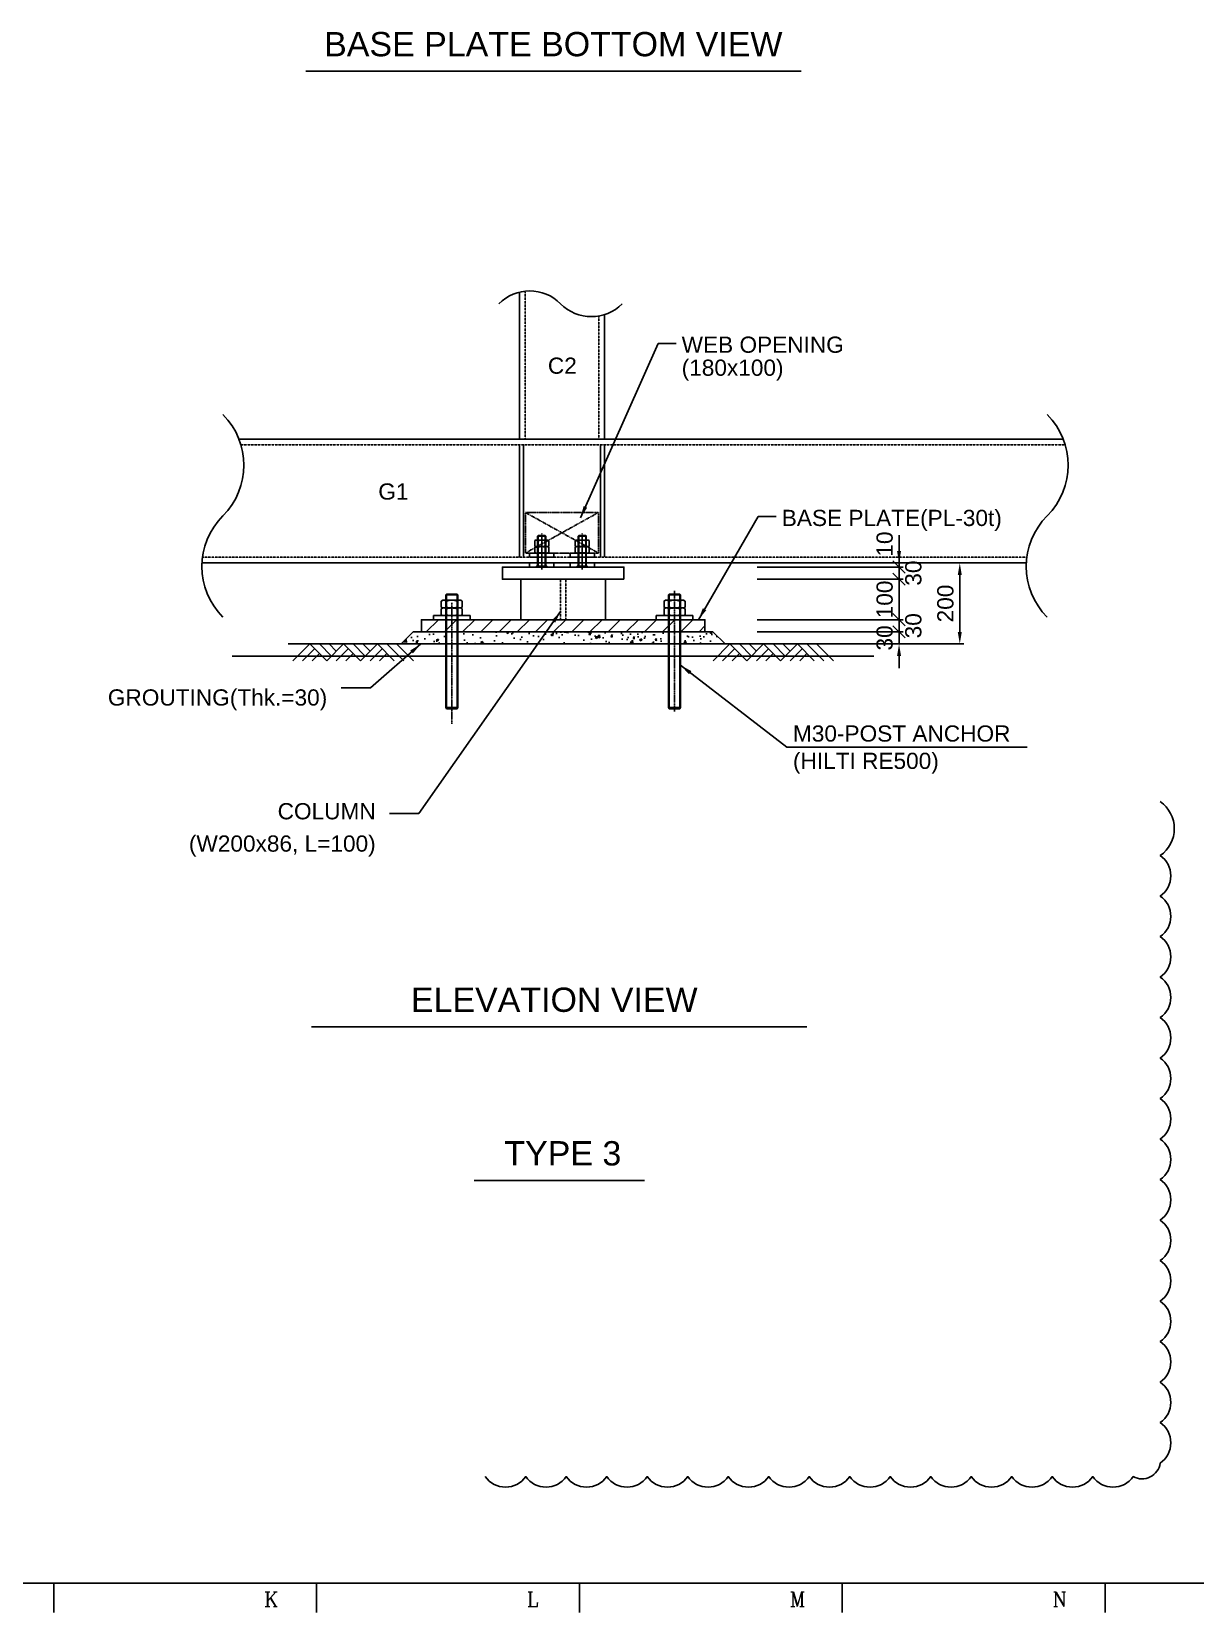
# Model space of a CAD drawing. Header units: millimetres. Extents: x 376548 to 485787, y -156716 to -17718.
# Drawn here: x 395502 to 398376, y -88937 to -85034 of the extents above; entities that cross this region are included whole.
import ezdxf
from ezdxf.enums import TextEntityAlignment as Align

# ---------------------------------------------------------------- set-up
doc = ezdxf.new("R2010")
doc.units = ezdxf.units.MM
doc.header["$LTSCALE"] = 2
doc.linetypes.add('CENTER', pattern=[2, 1.25, -0.25, 0.25, -0.25])
doc.linetypes.add('HIDDEN', pattern=[0.375, 0.25, -0.125])
doc.layers.get('Defpoints').update_dxf_attribs({"color": 250})
for name, color, linetype in [('C_CEN', 1, 'CENTER'), ('C_COLUMN-01', 2, 'Continuous'), ('C_GIRDER', 2, 'Continuous'), ('C_HAT', 253, 'Continuous'), ('C_REV', 4, 'Continuous'), ('C_TEXT_01', 2, 'Continuous'), ('CONC', 3, 'Continuous'), ('DIM', 1, 'Continuous'), ('DIM-SCALE', 7, 'Continuous'), ('PLATE', 2, 'Continuous'), ('TAN-TIT', 30, 'Continuous'), ('TITLE', 7, 'Continuous'), ('나사산', 1, 'Continuous'), ('중심선', 1, 'CENTER')]:
    doc.layers.add(name, color=color, linetype=linetype)
doc.styles.add('Arial', font='arial.ttf')
doc.styles.add('COM', font='COMPLEX', dxfattribs={"height": 5})
doc.dimstyles.new('일반도면_0010', dxfattribs={"dimtxt": 40, "dimasz": 30, "dimexe": 10, "dimexo": 50, "dimgap": 15, "dimtad": 1, "dimdec": 0, "dimzin": 0, "dimdsep": 46, "dimtxsty": 'Arial', "dimcen": -50, "dimclrd": 7, "dimclre": 7, "dimclrt": 2, "dimadec": 8, "dimazin": 0, "dimtfac": 1, "dimtdec": 0, "dimtix": 1, "dimtmove": 2, "dimatfit": 3, "dimfxl": 1, "dimtolj": 1, "dimtzin": 0, "dimarcsym": 0})

# ---------------------------------------------------------------- blocks, each defined once
blk = doc.blocks.new('BORDER')
at = {"layer": 'TAN-TIT'}
for p, q in [((497.7, 352), (23282.3, 352)), ((13476.3, 352), (13476.3, 207.8)), ((14774.1, 352), (14774.1, 207.8)), ((16072, 352), (16072, 207.8)), ((17369.9, 352), (17369.9, 207.8)), ((18667.7, 352), (18667.7, 207.8))]:
    blk.add_line(p, q, dxfattribs=at)
at = {"layer": 'TAN-TIT', "style": 'COM'}
for s, p in [('K', (14514.6, 236.6)), ('L', (15812.4, 236.6)), ('M', (17110.3, 236.6)), ('N', (18408.2, 236.6))]:
    blk.add_text(s, height=72.1, dxfattribs=at).set_placement(p)
blk = doc.blocks.new('A$C25214C55')
at = {"layer": 'DIM'}
for p, q in [((223, -125), (348, 0)), ((294, -125), (419, 0)), ((365, -125), (490, 0)), ((473, -125), (419, -71)), ((544, -125), (455, -35)), ((615, -125), (490, 0)), ((544, -54), (598, 0)), ((580, -90), (669, 0)), ((615, -125), (740, 0)), ((723, -125), (669, -71)), ((794, -125), (705, -35)), ((865, -125), (740, 0)), ((794, -54), (848, 0)), ((830, -90), (919, 0)), ((865, -125), (990, 0)), ((973, -125), (919, -71)), ((1044, -125), (955, -35)), ((1115, -125), (990, 0))]:
    blk.add_line(p, q, dxfattribs=at)
blk = doc.blocks.new('A$C5F127701')
for p, q in [((-17.3, 40.7), (-15, 42)), ((-17.3, 40.7), (-17.3, 27.3)), ((-15, 42), (15, 42)), ((-8.6, 53.4), (-10, 52)), ((10, 52), (-10, 52)), ((-10, 52), (-10, -22.2)), ((-8.7, 40.7), (-8.7, 27.3)), ((8.6, 53.4), (-8.6, 53.4)), ((10, 52), (8.6, 53.4)), ((8.7, 40.7), (8.7, 27.3)), ((10, -22.2), (10, 52)), ((15, 42), (17.3, 40.7)), ((17.3, 40.7), (17.3, 27.3)), ((-17.3, 27.3), (-15, 26)), ((-17.3, 24.7), (-15, 26)), ((-17.3, 24.7), (-17.3, 11.3)), ((-17.3, 11.3), (-15, 10)), ((-15, 26), (15, 26)), ((-15, 26), (15, 26)), ((-15, 10), (15, 10)), ((-8.7, 24.7), (-8.7, 11.3)), ((8.7, 24.7), (8.7, 11.3)), ((15, 26), (17.3, 27.3)), ((15, 26), (17.3, 24.7)), ((15, 10), (17.3, 11.3)), ((17.3, 24.7), (17.3, 11.3)), ((10, -22.2), (-10, -22.2)), ((-8.6, -24.6), (-10, -22.2)), ((8.6, -24.6), (-8.6, -24.6)), ((10, -22.2), (8.6, -24.6))]:
    blk.add_line(p, q)
at = {"color": 1}
for points in [[(-30, 10), (30, 10), (30, 0), (-30, 0)], [(-30, -14.6), (-10, -14.6), (-10, -19.6), (-15, -24.6), (-30, -24.6)], [(30, -14.6), (10, -14.6), (10, -19.6), (15, -24.6), (30, -24.6)]]:
    blk.add_lwpolyline(points, close=True, dxfattribs=at)
for centre, radius, start, end in [((-13, 34.3), 7.66, 55.591, 124.409), ((0.2, 12), 30, 90.4002, 107.1986), ((-0.2, 12), 30, 72.8014, 89.5998), ((13, 34.3), 7.66, 55.591, 124.409), ((-13, 33.7), 7.66, 235.591, 304.409), ((-13, 18.3), 7.66, 55.591, 124.409), ((-13, 17.7), 7.66, 235.591, 304.409), ((0.2, 56), 30, 252.8014, 269.5998), ((0.2, -4), 30, 90.4002, 107.1986), ((0.2, 40), 30, 252.8014, 269.5998), ((-0.2, 56), 30, 270.4002, 287.1986), ((-0.2, -4), 30, 72.8014, 89.5998), ((-0.2, 40), 30, 270.4002, 287.1986), ((13, 33.7), 7.66, 235.591, 304.409), ((13, 18.3), 7.66, 55.591, 124.409), ((13, 17.7), 7.66, 235.591, 304.409)]:
    blk.add_arc(centre, radius, start, end)
at = {"layer": '나사산'}
for p, q in [((-8.6, 53.4), (-8.6, -24.6)), ((8.6, 53.4), (8.6, -24.6))]:
    blk.add_line(p, q, dxfattribs=at)
at = {"layer": '중심선'}
for p, q in [((0, -30.6), (0, 58.4)), ((0, 41), (0, -29.2))]:
    blk.add_line(p, q, dxfattribs=at)
blk = doc.blocks.new('_Oblique')
at = {"color": 0, "linetype": 'ByBlock', "lineweight": -2}
blk.add_line((-0.5, -0.5), (0.5, 0.5), dxfattribs=at)
blk = doc.blocks.new('*D1132')
at = {"layer": 'Defpoints', "color": 0}
for p in [(397244.1, -86355.7), (397644.1, -86355.7), (397244.1, -86385.7)]:
    blk.add_point(p, dxfattribs=at)
at = {"layer": 'DIM-SCALE', "color": 7, "lineweight": -2}
for p, q in [((397644.1, -86355.7), (397644.1, -86325.7)), ((397294.1, -86355.7), (397654.1, -86355.7)), ((397644.1, -86385.7), (397644.1, -86355.7)), ((397294.1, -86385.7), (397654.1, -86385.7)), ((397644.1, -86385.7), (397644.1, -86415.7))]:
    blk.add_line(p, q, dxfattribs=at)
at = {"layer": 'DIM-SCALE', "color": 7, "lineweight": -2, "xscale": 30, "yscale": 30, "zscale": 30}
for p, rotation in [((397644.1, -86355.7), 270), ((397644.1, -86385.7), 90)]:
    blk.add_blockref('_Oblique', p, dxfattribs=dict(at, rotation=rotation))
at = {"layer": 'DIM-SCALE', "color": 2, "char_height": 40, "attachment_point": 5, "rotation": 90, "style": 'Arial'}
for s, insert in [('\\A1;', (397609.1, -86370.7)), ('\\A1;30', (397679.6, -86370.7))]:
    blk.add_mtext(s, dxfattribs=dict(at, insert=insert))
blk = doc.blocks.new('*D1133')
at = {"layer": 'Defpoints', "color": 0}
for p in [(397244.1, -86485.7), (397644.1, -86485.7), (397244.1, -86515.7)]:
    blk.add_point(p, dxfattribs=at)
at = {"layer": 'DIM-SCALE', "color": 7, "lineweight": -2}
for p, q in [((397294.1, -86485.7), (397654.1, -86485.7)), ((397644.1, -86485.7), (397644.1, -86455.7)), ((397644.1, -86515.7), (397644.1, -86485.7)), ((397294.1, -86515.7), (397654.1, -86515.7)), ((397644.1, -86515.7), (397644.1, -86545.7))]:
    blk.add_line(p, q, dxfattribs=at)
at = {"layer": 'DIM-SCALE', "color": 7, "lineweight": -2, "xscale": 30, "yscale": 30, "zscale": 30}
for p, rotation in [((397644.1, -86485.7), 270), ((397644.1, -86515.7), 90)]:
    blk.add_blockref('_Oblique', p, dxfattribs=dict(at, rotation=rotation))
at = {"layer": 'DIM-SCALE', "color": 2, "char_height": 40, "attachment_point": 5, "rotation": 90, "style": 'Arial'}
for s, insert in [('\\A1;30', (397679.6, -86500.7)), ('\\A1;', (397609.1, -86500.7))]:
    blk.add_mtext(s, dxfattribs=dict(at, insert=insert))
blk = doc.blocks.new('*D1134')
at = {"layer": 'Defpoints', "color": 0}
for p in [(397244.1, -86515.7), (397244.1, -86545.7), (397644.1, -86545.7)]:
    blk.add_point(p, dxfattribs=at)
at = {"layer": 'DIM-SCALE', "color": 7, "lineweight": -2}
for p, q in [((397644.1, -86515.7), (397644.1, -86485.7)), ((397294.1, -86515.7), (397654.1, -86515.7)), ((397644.1, -86515.7), (397644.1, -86545.7)), ((397294.1, -86545.7), (397654.1, -86545.7)), ((397644.1, -86575.7), (397644.1, -86605.7))]:
    blk.add_line(p, q, dxfattribs=at)
at = {"layer": 'DIM-SCALE', "color": 7}
blk.add_solid([(397639.1, -86575.7), (397649.1, -86575.7), (397644.1, -86545.7)], dxfattribs=at)
at = {"layer": 'DIM-SCALE', "color": 7, "lineweight": -2, "xscale": 30, "yscale": 30, "zscale": 30, "rotation": 270}
blk.add_blockref('_Oblique', (397644.1, -86515.7), dxfattribs=at)
at = {"layer": 'DIM-SCALE', "color": 2, "insert": (397608.7, -86530.7), "char_height": 40, "attachment_point": 5, "rotation": 90, "style": 'Arial'}
blk.add_mtext('\\A1;30', dxfattribs=at)
blk = doc.blocks.new('*D1135')
at = {"layer": 'Defpoints', "color": 0}
for p in [(397244.1, -86345.7), (397244.1, -86355.7), (397644.1, -86355.7)]:
    blk.add_point(p, dxfattribs=at)
at = {"layer": 'DIM-SCALE', "color": 7, "lineweight": -2}
for p, q in [((397644.1, -86315.7), (397644.1, -86285.7)), ((397294.1, -86345.7), (397654.1, -86345.7)), ((397294.1, -86355.7), (397654.1, -86355.7)), ((397644.1, -86345.7), (397644.1, -86355.7)), ((397644.1, -86355.7), (397644.1, -86385.7))]:
    blk.add_line(p, q, dxfattribs=at)
at = {"layer": 'DIM-SCALE', "color": 7}
blk.add_solid([(397639.1, -86315.7), (397649.1, -86315.7), (397644.1, -86345.7)], dxfattribs=at)
at = {"layer": 'DIM-SCALE', "color": 7, "lineweight": -2, "xscale": 30, "yscale": 30, "zscale": 30, "rotation": 90}
blk.add_blockref('_Oblique', (397644.1, -86355.7), dxfattribs=at)
at = {"layer": 'DIM-SCALE', "color": 2, "insert": (397608.7, -86299), "char_height": 40, "attachment_point": 5, "rotation": 90, "style": 'Arial'}
blk.add_mtext('\\A1;10', dxfattribs=at)
blk = doc.blocks.new('*D1136')
at = {"layer": 'Defpoints', "color": 0}
for p in [(397244.1, -86385.7), (397244.1, -86485.7), (397644.1, -86485.7)]:
    blk.add_point(p, dxfattribs=at)
at = {"layer": 'DIM-SCALE', "color": 7, "lineweight": -2}
for p, q in [((397644.1, -86385.7), (397644.1, -86355.7)), ((397294.1, -86385.7), (397654.1, -86385.7)), ((397644.1, -86385.7), (397644.1, -86485.7)), ((397294.1, -86485.7), (397654.1, -86485.7)), ((397644.1, -86485.7), (397644.1, -86515.7))]:
    blk.add_line(p, q, dxfattribs=at)
at = {"layer": 'DIM-SCALE', "color": 7, "lineweight": -2, "xscale": 30, "yscale": 30, "zscale": 30}
for p, rotation in [((397644.1, -86385.7), 270), ((397644.1, -86485.7), 90)]:
    blk.add_blockref('_Oblique', p, dxfattribs=dict(at, rotation=rotation))
at = {"layer": 'DIM-SCALE', "color": 2, "insert": (397608.7, -86435.7), "char_height": 40, "attachment_point": 5, "rotation": 90, "style": 'Arial'}
blk.add_mtext('\\A1;100', dxfattribs=at)
blk = doc.blocks.new('*D1137')
at = {"layer": 'Defpoints', "color": 0}
for p in [(397264.7, -86345.7), (397794.1, -86345.7), (397294.1, -86545.7)]:
    blk.add_point(p, dxfattribs=at)
at = {"layer": 'DIM-SCALE', "color": 7, "lineweight": -2}
for p, q in [((397314.7, -86345.7), (397804.1, -86345.7)), ((397794.1, -86515.7), (397794.1, -86375.7)), ((397344.1, -86545.7), (397804.1, -86545.7))]:
    blk.add_line(p, q, dxfattribs=at)
at = {"layer": 'DIM-SCALE', "color": 7}
for points in [[(397789.1, -86375.7), (397799.1, -86375.7), (397794.1, -86345.7)], [(397789.1, -86515.7), (397799.1, -86515.7), (397794.1, -86545.7)]]:
    blk.add_solid(points, dxfattribs=at)
at = {"layer": 'DIM-SCALE', "color": 2, "insert": (397758.7, -86445.7), "char_height": 40, "attachment_point": 5, "rotation": 90, "style": 'Arial'}
blk.add_mtext('\\A1;200', dxfattribs=at)

msp = doc.modelspace()

# ---------------------------------------------------------------- hatches: boundary and pattern name
at = {"layer": 'C_GIRDER'}
h = msp.add_hatch(dxfattribs=at)
h.set_pattern_fill('AR-CONC', color=256, scale=0.3, style=0)
h.set_pattern_definition([(50, (2517.675, -308.775), (54.6554007, -4.7817257), [5.715, -62.865]), (355, (2517.675, -308.775), (-10.5730264, 57.3170536), [4.572, -50.292175]), (100.451445, (2522.23, -309.173), (44.082374, 52.5353256), [4.857003, -53.427073]), (46.1842, (2517.675, -293.535), (81.323712, -12.612698), [8.5725, -94.2975]), (96.635558, (2524.45, -294.586), (71.22124, 74.227837), [7.285507, -80.140682]), (351.18415, (2517.675, -293.535), (71.22124, 74.227837), [6.85799, -75.43792]), (21, (2525.295, -297.345), (45.4843174, -30.6795595), [5.715, -62.865]), (326, (2525.295, -297.345), (18.5406085, 55.25639), [4.572, -50.292]), (71.451445, (2529.086, -299.9), (64.024926, 24.576831), [4.857003, -53.426981]), (37.5, (2517.675, -308.775), (0.926581, 25.3665117), [0, -49.6824, 0, -51.054, 0, -50.4825]), (7.5, (2517.675, -308.775), (20.0458988, 30.0541724), [0, -29.1084, 0, -48.5394, 0, -19.2405]), (327.5, (2500.683, -308.775), (40.6771786, -1.7186232), [0, -19.05, 0, -59.436, 0, -78.867]), (317.5, (2493.063, -308.775), (44.4387544, 7.6279473), [0, -24.765, 0, -39.4716, 0, -56.007])])
h.paths.add_polyline_path([(396524.7, -86545.7), (396524.7, -86515.7), (396444.7, -86515.7), (396414.7, -86545.7)])
h.paths.add_polyline_path([(397074.7, -86545.7), (397074.7, -86515.7), (396554.7, -86515.7), (396554.7, -86545.7)])
h.paths.add_polyline_path([(397214.7, -86545.7), (397184.7, -86515.7), (397104.7, -86515.7), (397104.7, -86545.7)])
at = {"layer": 'C_HAT'}
h = msp.add_hatch(dxfattribs=at)
h.set_pattern_fill('ANSI31', color=256, scale=10, style=0)
h.set_pattern_definition([(45, (1947.677, -107.108), (-22.4506403, 22.4506403), [])])
h.paths.add_polyline_path([(397164.7, -86485.7), (396464.7, -86485.7), (396464.7, -86515.7), (397164.7, -86515.7)])

# ---------------------------------------------------------------- linework, layer by layer
for p, q in [((396179.6, -85131.7), (397402.8, -85131.7)), ((396513.8, -86439.7), (396517.2, -86437.7)), ((396513.8, -86439.7), (396513.8, -86454.7)), ((396517.2, -86437.7), (396562.2, -86437.7)), ((396526.8, -86422.7), (396524.7, -86424.7)), ((396554.7, -86424.7), (396524.7, -86424.7)), ((396524.7, -86424.7), (396524.7, -86702.1)), ((396526.7, -86439.7), (396526.7, -86454.7)), ((396552.7, -86422.7), (396526.8, -86422.7)), ((396554.7, -86424.7), (396552.7, -86422.7)), ((396552.7, -86439.7), (396552.7, -86454.7)), ((396554.7, -86702.1), (396554.7, -86424.7)), ((396562.2, -86437.7), (396565.7, -86439.7)), ((396565.7, -86439.7), (396565.7, -86454.7)), ((397067.2, -86437.7), (397063.8, -86439.7)), ((397063.8, -86439.7), (397063.8, -86454.7)), ((397112.2, -86437.7), (397067.2, -86437.7)), ((397074.7, -86424.7), (397076.8, -86422.7)), ((397074.7, -86702.1), (397074.7, -86424.7)), ((397074.7, -86424.7), (397104.7, -86424.7)), ((397076.7, -86439.7), (397076.7, -86454.7)), ((397076.8, -86422.7), (397102.7, -86422.7)), ((397102.7, -86422.7), (397104.7, -86424.7)), ((397102.7, -86439.7), (397102.7, -86454.7)), ((397104.7, -86424.7), (397104.7, -86702.1)), ((397115.7, -86439.7), (397112.2, -86437.7)), ((397115.7, -86439.7), (397115.7, -86454.7)), ((396513.8, -86454.7), (396517.2, -86456.7)), ((396513.8, -86458.7), (396517.2, -86456.7)), ((396513.8, -86458.7), (396513.8, -86473.7)), ((396513.8, -86473.7), (396517.2, -86475.7)), ((396517.2, -86456.7), (396562.2, -86456.7)), ((396517.2, -86456.7), (396562.2, -86456.7)), ((396517.2, -86475.7), (396562.2, -86475.7)), ((396526.7, -86458.7), (396526.7, -86473.7)), ((396552.7, -86458.7), (396552.7, -86473.7)), ((396562.2, -86456.7), (396565.7, -86454.7)), ((396562.2, -86456.7), (396565.7, -86458.7)), ((396562.2, -86475.7), (396565.7, -86473.7)), ((396565.7, -86458.7), (396565.7, -86473.7)), ((397067.2, -86456.7), (397063.8, -86454.7)), ((397067.2, -86456.7), (397063.8, -86458.7)), ((397063.8, -86458.7), (397063.8, -86473.7)), ((397067.2, -86475.7), (397063.8, -86473.7)), ((397112.2, -86456.7), (397067.2, -86456.7)), ((397112.2, -86456.7), (397067.2, -86456.7)), ((397112.2, -86475.7), (397067.2, -86475.7)), ((397076.7, -86458.7), (397076.7, -86473.7)), ((397102.7, -86458.7), (397102.7, -86473.7)), ((397115.7, -86454.7), (397112.2, -86456.7)), ((397115.7, -86458.7), (397112.2, -86456.7)), ((397115.7, -86473.7), (397112.2, -86475.7)), ((397115.7, -86458.7), (397115.7, -86473.7)), ((396554.7, -86702.1), (396524.7, -86702.1)), ((396526.8, -86705.7), (396524.7, -86702.1)), ((396552.7, -86705.7), (396526.8, -86705.7)), ((396554.7, -86702.1), (396552.7, -86705.7)), ((397074.7, -86702.1), (397104.7, -86702.1)), ((397074.7, -86702.1), (397076.8, -86705.7)), ((397076.8, -86705.7), (397102.7, -86705.7)), ((397102.7, -86705.7), (397104.7, -86702.1)), ((396193.6, -87491.1), (397416.8, -87491.1)), ((396594.6, -87870.3), (397015.9, -87870.3))]:
    msp.add_line(p, q)
at = {"color": 253}
for p, q in [((396135.9, -86545.7), (396494.7, -86545.7)), ((397134.7, -86545.7), (397481.9, -86545.7)), ((395997.5, -86575.7), (397203, -86575.7)), ((397134.7, -86575.7), (397581.9, -86575.7))]:
    msp.add_line(p, q, dxfattribs=at)
at = {"color": 1}
for points in [[(396584.7, -86475.7), (396494.7, -86475.7), (396494.7, -86485.7), (396584.7, -86485.7)], [(397044.7, -86475.7), (397134.7, -86475.7), (397134.7, -86485.7), (397044.7, -86485.7)]]:
    msp.add_lwpolyline(points, close=True, dxfattribs=at)
for centre, radius, start, end in [((396520.2, -86449.2), 11.5, 55.591, 124.409), ((396540.1, -86482.7), 45, 90.4002, 107.1986), ((396539.4, -86482.7), 45, 72.8014, 89.5998), ((396559.2, -86449.2), 11.5, 55.591, 124.409), ((397070.2, -86449.2), 11.5, 55.591, 124.409), ((397090.1, -86482.7), 45, 90.4002, 107.1986), ((397089.4, -86482.7), 45, 72.8014, 89.5998), ((397109.2, -86449.2), 11.5, 55.591, 124.409), ((396520.2, -86445.2), 11.5, 235.591, 304.409), ((396520.2, -86468.2), 11.5, 55.591, 124.409), ((396520.2, -86464.2), 11.5, 235.591, 304.409), ((396540.1, -86411.7), 45, 252.8014, 269.5998), ((396540.1, -86501.7), 45, 90.4002, 107.1986), ((396540.1, -86430.7), 45, 252.8014, 269.5998), ((396539.4, -86411.7), 45, 270.4002, 287.1986), ((396539.4, -86501.7), 45, 72.8014, 89.5998), ((396539.4, -86430.7), 45, 270.4002, 287.1986), ((396559.2, -86445.2), 11.5, 235.591, 304.409), ((396559.2, -86468.2), 11.5, 55.591, 124.409), ((396559.2, -86464.2), 11.5, 235.591, 304.409), ((397070.2, -86445.2), 11.5, 235.591, 304.409), ((397070.2, -86468.2), 11.5, 55.591, 124.409), ((397070.2, -86464.2), 11.5, 235.591, 304.409), ((397090.1, -86411.7), 45, 252.8014, 269.5998), ((397090.1, -86501.7), 45, 90.4002, 107.1986), ((397090.1, -86430.7), 45, 252.8014, 269.5998), ((397089.4, -86411.7), 45, 270.4002, 287.1986), ((397089.4, -86501.7), 45, 72.8014, 89.5998), ((397089.4, -86430.7), 45, 270.4002, 287.1986), ((397109.2, -86445.2), 11.5, 235.591, 304.409), ((397109.2, -86468.2), 11.5, 55.591, 124.409), ((397109.2, -86464.2), 11.5, 235.591, 304.409)]:
    msp.add_arc(centre, radius, start, end)
at = {"layer": 'C_CEN'}
for p, q in [((396721.7, -86221.1), (396901.7, -86321.1)), ((396901.7, -86221.1), (396721.7, -86321.1))]:
    msp.add_line(p, q, dxfattribs=at)
msp.add_lwpolyline([(396721.7, -86221.1), (396901.7, -86221.1), (396901.7, -86321.1), (396721.7, -86321.1)], close=True, dxfattribs=at)
at = {"layer": 'C_CEN', "linetype": 'Continuous'}
for centre, radius, start, end in [((396732.1, -85781.8), 107.8, 45, 135), ((396884.5, -85629.4), 107.8, 225, 315), ((395849.6, -86104.3), 176.8, 315, 45), ((397884.9, -86104.3), 176.8, 315, 45), ((396099.6, -86354.3), 176.8, 135, 225), ((398134.9, -86354.3), 176.8, 135, 225)]:
    msp.add_arc(centre, radius, start, end, dxfattribs=at)
at = {"layer": 'C_COLUMN-01'}
for p, q in [((396706.7, -85677.1), (396706.7, -86039.7)), ((396916.7, -85732.3), (396916.7, -86039.7))]:
    msp.add_line(p, q, dxfattribs=at)
at = {"layer": 'C_GIRDER', "linetype": 'HIDDEN'}
for p, q in [((396720.9, -85677.1), (396720.9, -86039.7)), ((396902.5, -85735.7), (396902.5, -86039.7)), ((396019.2, -86054.3), (398054.5, -86054.3)), ((395924.3, -86331.1), (397959.6, -86331.1)), ((396808.2, -86485.7), (396808.2, -86385.7)), ((396821.2, -86485.7), (396821.2, -86385.7))]:
    msp.add_line(p, q, dxfattribs=at)
at = {"layer": 'C_GIRDER'}
for p, q in [((398049.5, -86039.7), (396014.1, -86039.7)), ((396706.7, -86054.3), (396706.7, -86331.1)), ((396716.7, -86054.3), (396716.7, -86331.1)), ((396915.7, -86039.7), (396817.7, -86039.7)), ((396906.7, -86054.3), (396906.7, -86331.1)), ((396916.7, -86054.3), (396916.7, -86331.1)), ((396935.7, -86039.7), (397033.7, -86039.7)), ((396710.2, -86485.7), (396710.2, -86385.7)), ((396919.2, -86485.7), (396919.2, -86385.7)), ((396444.7, -86515.7), (396414.7, -86545.7)), ((396444.7, -86515.7), (397184.7, -86515.7)), ((397184.7, -86515.7), (397214.7, -86545.7)), ((396414.7, -86545.7), (397214.7, -86545.7))]:
    msp.add_line(p, q, dxfattribs=at)
at = {"layer": 'C_GIRDER', "color": 1}
for p, q in [((396703.7, -86485.7), (396724.3, -86485.7)), ((396703.7, -86485.7), (396724.3, -86485.7)), ((396905.1, -86485.7), (396925.7, -86485.7)), ((396905.1, -86485.7), (396925.7, -86485.7)), ((396905.1, -86485.7), (396925.7, -86485.7))]:
    msp.add_line(p, q, dxfattribs=at)
at = {"layer": 'C_GIRDER'}
msp.add_lwpolyline([(395923, -86345.7), (397958.3, -86345.7)], dxfattribs=at)
msp.add_lwpolyline([(396464.7, -86515.7), (396464.7, -86485.7), (397164.7, -86485.7), (397164.7, -86515.7)], close=True, dxfattribs=at)
at = {"layer": 'C_REV'}
msp.add_lwpolyline([(396622.4, -88601.5, 0.520567), (396722.4, -88601.5, 0.520567), (396822.4, -88601.5, 0.520567), (396922.4, -88601.5, 0.520567), (397022.4, -88601.5, 0.520567), (397122.4, -88601.5, 0.520567), (397222.4, -88601.5, 0.520567), (397322.4, -88601.5, 0.520567), (397422.4, -88601.5, 0.520567), (397522.4, -88601.5, 0.520567), (397622.4, -88601.5, 0.520567), (397722.4, -88601.5, 0.520567), (397822.4, -88601.5, 0.520567), (397922.4, -88601.5, 0.520567), (398022.4, -88601.5, 0.520567), (398122.4, -88601.5, 0.520567), (398222.4, -88601.5, 0.520567), (398289.1, -88568.2, 0.520567), (398289.1, -88468.2, 0.520567), (398289.1, -88368.2, 0.520567), (398289.1, -88268.2, 0.520567), (398289.1, -88168.2, 0.520567), (398289.1, -88068.2, 0.520567), (398289.1, -87968.2, 0.520567), (398289.1, -87868.2, 0.520567), (398289.1, -87768.2, 0.520567), (398289.1, -87668.2, 0.520567), (398289.1, -87568.2, 0.520567), (398289.1, -87468.2, 0.520567), (398289.1, -87368.2, 0.520567), (398289.1, -87268.2, 0.520567), (398289.1, -87168.2, 0.520567), (398289.1, -87068.2, 0.520567), (398289.1, -86934.9, 0.520567)], format="xyb", dxfattribs=at)
at = {"layer": 'DIM-SCALE'}
msp.add_line((397644.1, -86375.7), (397644.1, -86277.3), dxfattribs=at)
at = {"layer": 'PLATE'}
msp.add_lwpolyline([(396964.7, -86385.7), (396964.7, -86355.7), (396664.7, -86355.7), (396664.7, -86385.7)], close=True, dxfattribs=at)
at = {"layer": '나사산'}
for p, q in [((396526.8, -86422.7), (396526.8, -86705.7)), ((396552.7, -86422.7), (396552.7, -86705.7)), ((397076.8, -86422.7), (397076.8, -86705.7)), ((397102.7, -86422.7), (397102.7, -86705.7))]:
    msp.add_line(p, q, dxfattribs=at)
at = {"layer": '중심선'}
for p, q in [((396539.7, -86444.2), (396539.7, -86742.6)), ((397089.7, -86414.2), (397089.7, -86712.6))]:
    msp.add_line(p, q, dxfattribs=at)

# ---------------------------------------------------------------- block references
at = {"xscale": 0.5, "yscale": 0.5, "zscale": 0.5}
msp.add_blockref('BORDER', (388818.9, -89040.6), dxfattribs=at)
at = {"layer": 'C_GIRDER', "xscale": -1}
msp.add_blockref('A$C5F127701', (396761.7, -86331.1), dxfattribs=at)
at = {"layer": 'C_GIRDER'}
msp.add_blockref('A$C5F127701', (396861.7, -86331.1), dxfattribs=at)
at = {"layer": 'CONC', "xscale": -0.333333333334546, "yscale": 0.333333333334546, "zscale": 0.333333333334546}
for p in [(396519.2, -86545.7), (397556.4, -86545.7)]:
    msp.add_blockref('A$C25214C55', p, dxfattribs=at)

# ---------------------------------------------------------------- texts
at = {"layer": 'C_TEXT_01', "style": 'Arial'}
for s, p in [('WEB OPENING', (397107.3, -85826.7)), ('C2', (396777, -85878.5)), ('(180x100)', (397107.3, -85883.5)), ('G1', (396358.2, -86189.2)), ('BASE PLATE(PL-30t)', (397354.5, -86254.4)), ('M30-POST ANCHOR', (397382.1, -86786.7)), ('(HILTI RE500)', (397382.1, -86854.2))]:
    msp.add_text(s, height=40, dxfattribs=at).set_placement(p)
for s, p in [('GROUTING(Thk.=30)', (396232.2, -86677.7)), ('COLUMN', (396351.8, -86958.6)), ('(W200x86, L=100)', (396351.8, -87038.4))]:
    msp.add_text(s, height=40, dxfattribs=at).set_placement(p, align=Align.MIDDLE_RIGHT)
at = {"layer": 'TITLE', "color": 3, "ltscale": 10, "style": 'Arial'}
for s, p in [('BASE PLATE BOTTOM VIEW', (396790.4, -85094.6)), ('ELEVATION VIEW ', (396804.4, -87454)), ('TYPE 3', (396813.9, -87833.2))]:
    msp.add_text(s, height=60, dxfattribs=at).set_placement(p, align=Align.CENTER)

# ---------------------------------------------------------------- dimensions: what is measured, and where the dimension line sits
at = {"layer": 'DIM-SCALE'}
dim = msp.add_linear_dim(base=(397644.1, -86355.7), p1=(397244.1, -86345.7), p2=(397244.1, -86355.7), angle=270, dimstyle='일반도면_0010', override={"dimgap": 15, "dimblk2": 'Oblique', "dimsah": 1}, dxfattribs=at)
dim.commit()
dim.dimension.update_dxf_attribs({"geometry": '*D1135', "text_midpoint": (397608.7, -86299), "dimtype": 160})
for base, p1, p2, override, picture, middle in [((397644.1, -86355.7), (397244.1, -86385.7), (397244.1, -86355.7), {"dimblk1": 'Oblique', "dimblk2": 'Oblique', "dimsah": 1}, '*D1132', (397644.1, -86370.7)), ((397644.1, -86485.7), (397244.1, -86515.7), (397244.1, -86485.7), {"dimgap": 15, "dimblk1": 'Oblique', "dimblk2": 'Oblique', "dimsah": 1}, '*D1133', (397644.1, -86500.7))]:
    dim = msp.add_linear_dim(base=base, p1=p1, p2=p2, angle=90, text='\\X<>', dimstyle='일반도면_0010', override=override, dxfattribs=at)
    dim.commit()
    dim.dimension.update_dxf_attribs({"geometry": picture, "text_midpoint": middle})
for base, p1, p2, override, picture, middle in [((397644.1, -86485.7), (397244.1, -86385.7), (397244.1, -86485.7), {"dimblk1": 'Oblique', "dimblk2": 'Oblique', "dimsah": 1}, '*D1136', (397608.7, -86435.7)), ((397644.1, -86545.7), (397244.1, -86515.7), (397244.1, -86545.7), {"dimblk1": 'Oblique', "dimsah": 1}, '*D1134', (397608.7, -86530.7))]:
    dim = msp.add_linear_dim(base=base, p1=p1, p2=p2, angle=270, dimstyle='일반도면_0010', override=override, dxfattribs=at)
    dim.commit()
    dim.dimension.update_dxf_attribs({"geometry": picture, "text_midpoint": middle})
dim = msp.add_linear_dim(base=(397794.1, -86345.7), p1=(397294.1, -86545.7), p2=(397264.7, -86345.7), angle=90, dimstyle='일반도면_0010', dxfattribs=at)
dim.commit()
dim.dimension.update_dxf_attribs({"geometry": '*D1137', "text_midpoint": (397758.7, -86445.7)})

# ---------------------------------------------------------------- leaders
for points in [[(396857.4, -86234.6), (397049, -85803.5), (397093.5, -85803.5)], [(397148.8, -86485.7), (397296.2, -86231.2), (397340.7, -86231.2)], [(396808.2, -86465.7), (396458.4, -86964.5), (396385.9, -86964.5)], [(396463.1, -86545.7), (396338.7, -86653.6), (396266.2, -86653.6)], [(397104.7, -86598.3), (397367.3, -86800.1), (397960.1, -86800.1)]]:
    msp.add_leader(points, dimstyle='일반도면_0010', dxfattribs=at)

doc.saveas('drawing.dxf')
